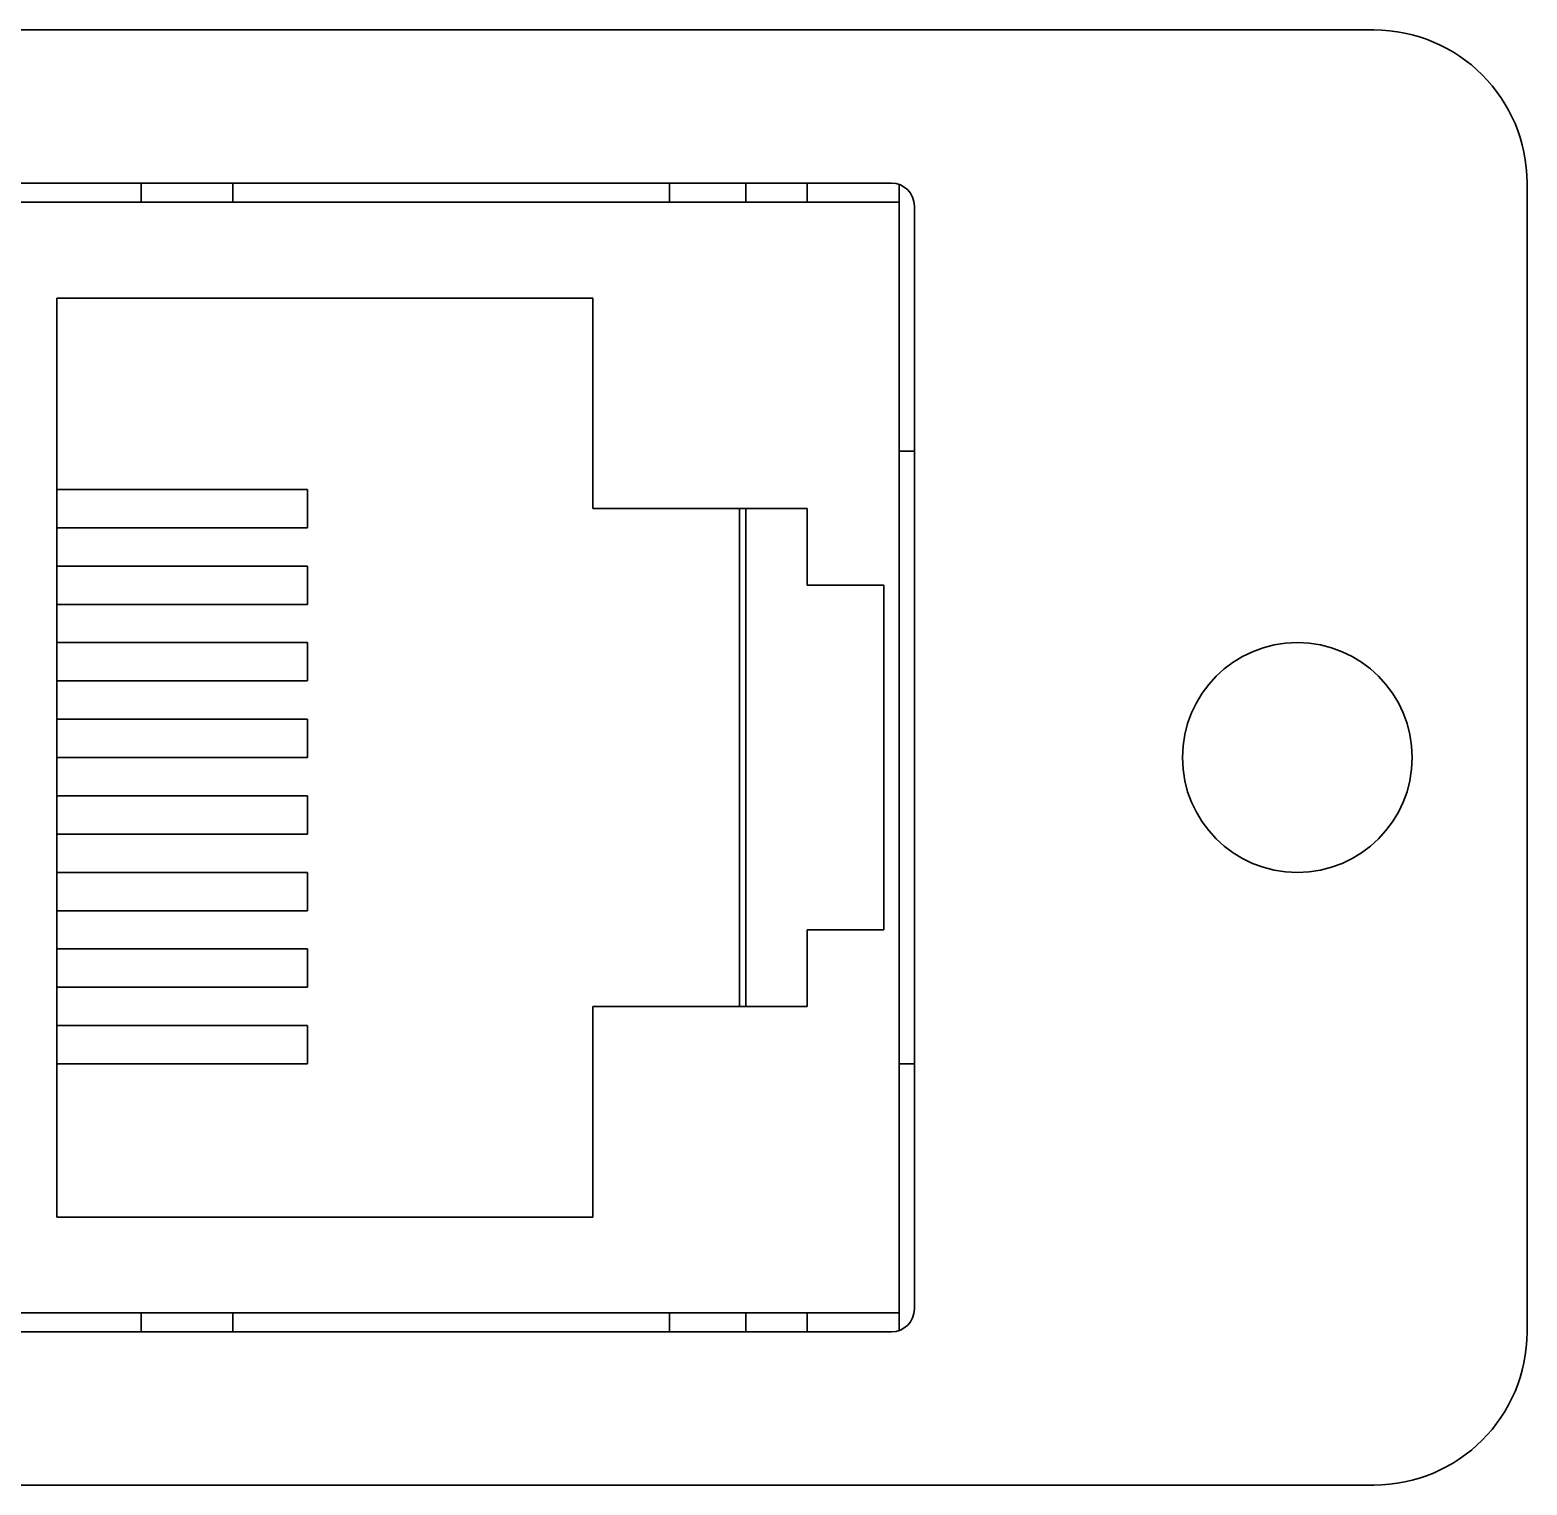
# Model space of a CAD drawing. Header units: millimetres. Extents: x -105 to 105, y -148 to 148.
# Drawn here: x 6.62 to 26.17, y 38.77 to 57.77 of the extents above; entities that cross this region are included whole.
import ezdxf

# ---------------------------------------------------------------- set-up
doc = ezdxf.new("R2010")
doc.units = ezdxf.units.MM
doc.layers.add('粗实线层', color=7, linetype='Continuous', lineweight=35)

msp = doc.modelspace()

# ---------------------------------------------------------------- linework, layer by layer
at = {"layer": '粗实线层', "color": 7, "lineweight": 35, "ltscale": 0.37}
for p, q in [((24.17, 57.765), (-6.83, 57.765)), ((17.87, 55.765), (1.67, 55.765)), ((8.07, 55.515), (8.07, 55.765)), ((9.27, 55.515), (9.27, 55.765)), ((14.97, 55.515), (14.97, 55.765)), ((15.97, 55.515), (15.97, 55.765)), ((16.77, 55.515), (16.77, 55.765)), ((17.97, 55.515), (17.97, 55.748)), ((26.17, 40.765), (26.17, 55.765)), ((17.97, 55.515), (1.97, 55.515)), ((17.97, 41.015), (17.97, 55.515)), ((18.17, 41.065), (18.17, 55.465)), ((13.97, 54.265), (6.97, 54.265)), ((6.97, 54.265), (6.97, 48.265)), ((13.97, 51.515), (13.97, 54.265)), ((18.17, 52.265), (17.97, 52.265)), ((10.245, 51.765), (6.97, 51.765)), ((10.245, 51.765), (10.245, 51.265)), ((16.77, 51.515), (13.97, 51.515)), ((15.885, 45.015), (15.885, 51.515)), ((15.97, 45.015), (15.97, 51.515)), ((16.77, 50.515), (16.77, 51.515)), ((10.245, 51.265), (6.97, 51.265)), ((10.245, 50.765), (6.97, 50.765)), ((10.245, 50.765), (10.245, 50.265)), ((17.77, 50.515), (16.77, 50.515)), ((17.77, 48.265), (17.77, 50.515)), ((10.245, 50.265), (6.97, 50.265)), ((10.245, 49.765), (6.97, 49.765)), ((10.245, 49.765), (10.245, 49.265)), ((10.245, 49.265), (6.97, 49.265)), ((10.245, 48.765), (6.97, 48.765)), ((10.245, 48.765), (10.245, 48.265)), ((6.97, 42.265), (6.97, 48.265)), ((10.245, 48.265), (6.97, 48.265)), ((17.77, 48.265), (17.77, 46.015)), ((10.245, 47.765), (6.97, 47.765)), ((10.245, 47.765), (10.245, 47.265)), ((10.245, 47.265), (6.97, 47.265)), ((10.245, 46.765), (6.97, 46.765)), ((10.245, 46.765), (10.245, 46.265)), ((10.245, 46.265), (6.97, 46.265)), ((16.77, 46.015), (16.77, 45.015)), ((17.77, 46.015), (16.77, 46.015)), ((10.245, 45.765), (6.97, 45.765)), ((10.245, 45.765), (10.245, 45.265)), ((10.245, 45.265), (6.97, 45.265)), ((13.97, 45.015), (13.97, 42.265)), ((16.77, 45.015), (13.97, 45.015)), ((10.245, 44.765), (6.97, 44.765)), ((10.245, 44.765), (10.245, 44.265)), ((10.245, 44.265), (6.97, 44.265)), ((18.17, 44.265), (17.97, 44.265)), ((13.97, 42.265), (6.97, 42.265)), ((1.97, 41.015), (17.97, 41.015)), ((8.07, 41.015), (8.07, 40.765)), ((9.27, 41.015), (9.27, 40.765)), ((14.97, 40.765), (14.97, 41.015)), ((15.97, 40.765), (15.97, 41.015)), ((16.77, 41.015), (16.77, 40.765)), ((17.97, 41.015), (17.97, 40.783)), ((1.67, 40.765), (17.87, 40.765)), ((-6.83, 38.765), (24.17, 38.765))]:
    msp.add_line(p, q, dxfattribs=at)
msp.add_circle((23.17, 48.265), 1.5, dxfattribs=at)
for centre, radius, start, end in [((24.17, 55.765), 2, 0, 90), ((17.87, 55.465), 0.3, 360, 90), ((17.87, 41.065), 0.3, 270, 360), ((24.17, 40.765), 2, 270, 360)]:
    msp.add_arc(centre, radius, start, end, dxfattribs=at)

doc.saveas('drawing.dxf')
